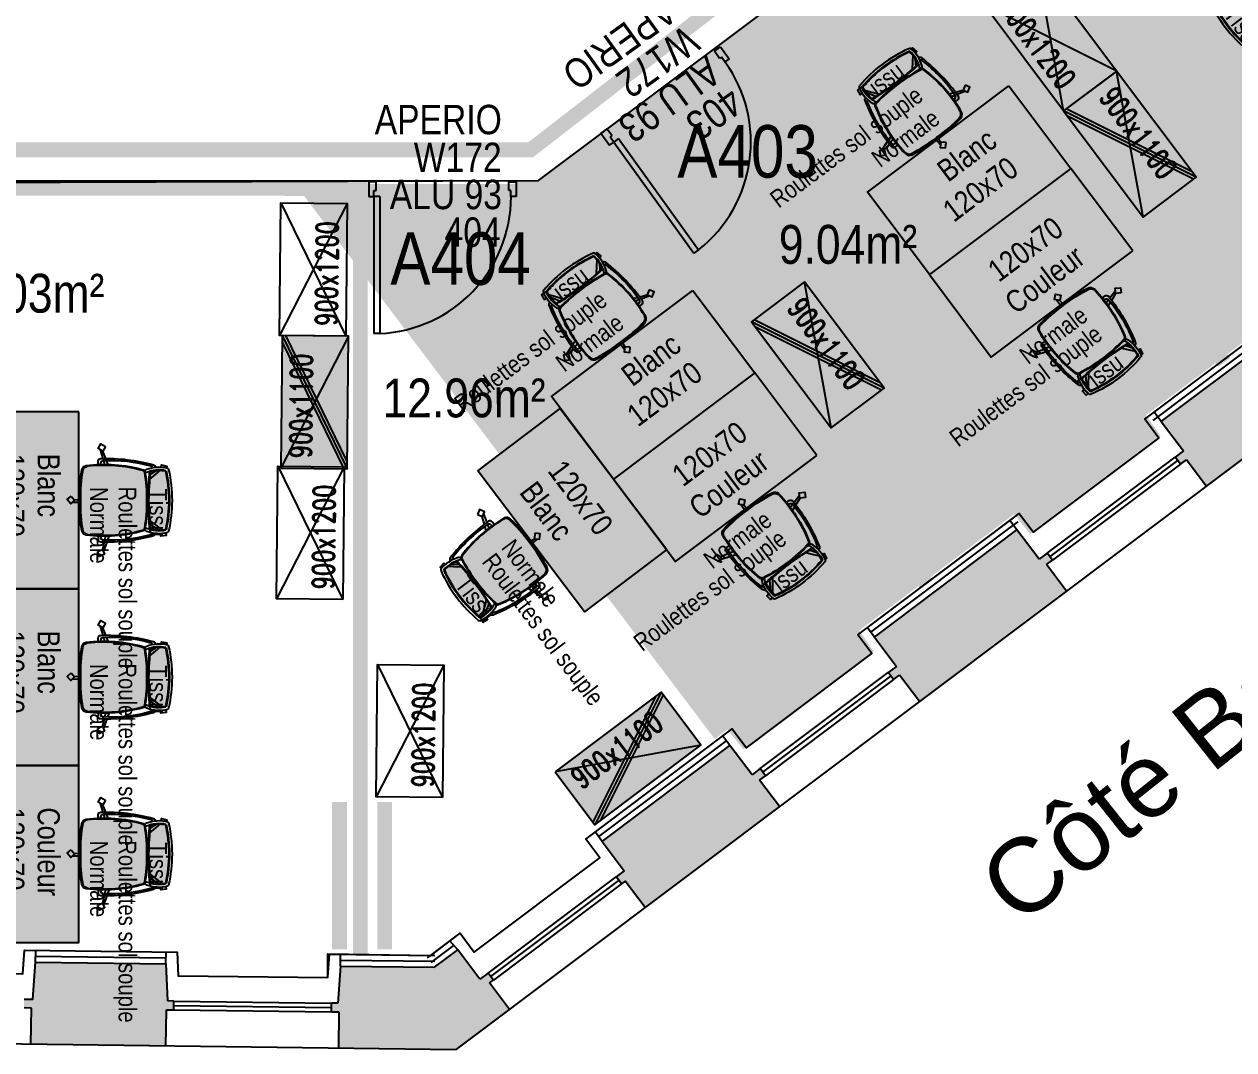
# Model space of a CAD drawing. Extents: x -27 to 25.3, y -8.5 to 57.5.
# Drawn here: x -0.37 to 7.84, y -6.74 to 0.22 of the extents above; entities that cross this region are included whole.
import ezdxf
from ezdxf.enums import TextEntityAlignment as Align

# ---------------------------------------------------------------- set-up
doc = ezdxf.new("R2010")
doc.units = 0
doc.header["$LTSCALE"] = 0.002
doc.linetypes.add('CACHE', pattern=[0.375, 0.25, -0.125])
doc.linetypes.add('HIDDEN', pattern=[9.525, 6.35, -3.175])
for name, color, linetype in [('01-FAC_CHASSIS', 4, 'Continuous'), ('01-FAC_CHASSIS EXI', 4, 'Continuous'), ('01-STR_MACONNERIE_HACH', 252, 'Continuous'), ('02-ISOLATION', 6, 'ISOLATION'), ('A-Etiq_Mob', 7, 'Continuous'), ('A-Etiquettes', 7, 'Continuous'), ('A-mobilier', 252, 'Continuous'), ('A-MobilierAQ', 7, 'Continuous'), ('A-num pièce', 1, 'Continuous')]:
    doc.layers.add(name, color=color, linetype=linetype)
for name, color, linetype, true_color in [('A-cote', 7, 'Continuous', 0x425746), ('A-projet', 7, 'Continuous', 0x5b6280), ('A-signalétique', 7, 'Continuous', 0x666666), ('A-vitré', 7, 'Continuous', 0x61becc), ('couleur siege', 1, 'Continuous', 0xff0000), ('Exit- 04-ZON-PLATEAU DE BUREAU', 7, 'Continuous', 0xffc20a)]:
    doc.layers.add(name, color=color, linetype=linetype, true_color=true_color)
doc.layers.add('A-portes', color=7, linetype='Continuous', lineweight=25)
doc.styles.add('ARIAL', font='arial.ttf')
doc.styles.add('ROMAND', font='romand__.ttf', dxfattribs={"width": 0.7})
doc.styles.get("Standard").update_dxf_attribs({"font": 'ARIALN.TTF'})
doc.linetypes.add('ISOLATION', pattern='A,0.00254,-2.54,[134,ltypeshp.shx,S=2.54,R=0,X=-2.54,Y=0],-5.08,[134,ltypeshp.shx,S=2.54,R=180,X=2.54,Y=0],-2.54', length=10.16254)

# ---------------------------------------------------------------- blocks, each defined once
blk = doc.blocks.new('chaise')
at = {"layer": 'A-mobilier', "ltscale": 0.1, "true_color": 0xc7c8ca}
h = blk.add_hatch(color=9, dxfattribs=at)
h.dxf.hatch_style = 1
h.paths.add_polyline_path([(0.2715, 0.4556, 0.30076), (0.2358, 0.4895, 0.043342), (0.0082, 0.5092, 0.043342), (-0.2194, 0.4895, 0.300759), (-0.2552, 0.4556, 0.09791), (-0.2229, 0.027, 0.292085), (-0.2069, 0.0126, 0.040929), (0.0082, -0.005, 0.040929), (0.2232, 0.0126, 0.292085), (0.2392, 0.027, 0.09791)])
h.paths.add_polyline_path([(0.159, -0.0239, 0.015765), (0.0082, -0.0177, 0.016739), (-0.152, -0.0246), (-0.1896, -0.0691), (-0.2181, -0.1033, 0.040824), (-0.2135, -0.1418, 0.054873), (0.0082, -0.1666, 0.054873), (0.2298, -0.1418, 0.02252), (0.2331, -0.1206), (0.2189, -0.1014)])
h.paths.add_polyline_path([(0.1912, -0.0264, 0.003373), (0.159, -0.0239), (0.2189, -0.1014), (0.2331, -0.1206, 0.02535), (0.2346, -0.0966)])
h.paths.add_polyline_path([(0.2255, -0.0296, 0.0036), (0.1912, -0.0264), (0.2346, -0.0966, 0.0714)])
h.paths.add_polyline_path([(-0.152, -0.0246, 0.003505), (-0.1854, -0.0274), (-0.196, -0.0428), (-0.2174, -0.0745, 0.030269), (-0.2181, -0.1033), (-0.1896, -0.0691)])
h.paths.add_polyline_path([(-0.1854, -0.0274, 0.002494), (-0.2092, -0.0296, 0.048116), (-0.2174, -0.0745), (-0.196, -0.0428)], flags=17)
at = {"layer": 'A-mobilier'}
for p, q in [((0.0216, 0.5582), (0.0229, 0.5092)), ((0.004, 0.5092), (0.0064, 0.5428)), ((-0.2624, 0.3653), (-0.2871, 0.3653)), ((0.2787, 0.3653), (0.3035, 0.3653)), ((-0.3737, 0.3493), (-0.3075, 0.3301)), ((-0.3078, 0.3082), (-0.3629, 0.3302)), ((-0.2919, 0.3255), (-0.2834, 0.3231)), ((-0.2629, 0.3453), (-0.2718, 0.3453)), ((0.3093, 0.2929), (0.2787, 0.2819)), ((0.2793, 0.3453), (0.2882, 0.3453)), ((0.2794, 0.3097), (0.3086, 0.3167)), ((0.324, 0.3205), (0.3784, 0.3337)), ((0.3978, 0.3247), (0.3241, 0.2982)), ((-0.2416, -0.0656), (-0.2409, -0.0656)), ((-0.1896, -0.0691), (-0.2193, -0.1048)), ((-0.2174, -0.0745), (-0.196, -0.0428)), ((0.258, -0.0656), (0.2572, -0.0656)), ((0.2331, -0.1206), (0.2189, -0.1014))]:
    blk.add_line(p, q, dxfattribs=at)
at = {"layer": 'A-mobilier', "linetype": 'HIDDEN'}
for p, q in [((-0.2627, 0.2897), (-0.2927, 0.3021)), ((-0.2834, 0.3231), (-0.2632, 0.3171)), ((-0.196, -0.0428), (-0.1854, -0.0274)), ((-0.152, -0.0246), (-0.1896, -0.0691)), ((0.2189, -0.1014), (0.159, -0.0239)), ((0.1912, -0.0264), (0.2346, -0.0966))]:
    blk.add_line(p, q, dxfattribs=at)
at = {"layer": 'A-mobilier'}
for points in [[(-0.0236, 0.5701), (0.0064, 0.5428), (0.034, 0.572), (0.003, 0.5998)], [(-0.3982, 0.3102), (-0.3631, 0.331), (-0.3829, 0.3656), (-0.418, 0.3448)], [(0.3951, 0.3712), (0.3784, 0.3337), (0.4152, 0.3167), (0.4319, 0.3542)]]:
    blk.add_lwpolyline(points, close=True, dxfattribs=at)
for points in [[(-0.2428, -0.1092), (-0.2592, -0.1129), (-0.2503, -0.1525), (-0.2373, -0.1499)], [(0.2547, -0.145), (0.2745, -0.1474), (0.2795, -0.1069), (0.2594, -0.1049)]]:
    blk.add_lwpolyline(points, dxfattribs=at)
for centre, radius, start, end in [((-0.2117, 0.4455), 0.0447, 99.9272, 166.88346), ((-0.203, 0.4342), 0.0495, 115.9014, 169.32984), ((-0.0186, -0.6869), 1.1836, 88.70463, 100.02355), ((0.0082, -0.8109), 1.3202, 89.99999, 99.92701), ((0.0082, -0.8109), 1.3202, 80.07299, 90.00001), ((0.0349, -0.6869), 1.1836, 79.97645, 91.29537), ((0.2281, 0.4455), 0.0447, 13.11654, 80.0728), ((0.2193, 0.4342), 0.0495, 10.67016, 64.0986), ((-0.2871, 0.3453), 0.02, 90, 178.21972), ((0.8449, 0.323), 1.1081, 173.12775, 195.49585), ((0.8449, 0.323), 1.1031, 173.73867, 195.3268), ((-0.8286, 0.323), 1.1031, 344.6732, 6.26133), ((-0.8286, 0.323), 1.1081, 344.50415, 6.87225), ((0.3035, 0.3453), 0.02, 1.78028, 90), ((1.0389, 0.3041), 1.3467, 178.21972, 195.28216), ((0.8419, 0.2723), 1.135, 177.27806, 195.5028), ((-0.2718, 0.3253), 0.02, 90, 177.27806), ((-0.8256, 0.2723), 1.135, 344.4972, 2.72194), ((-1.0226, 0.3041), 1.3467, 344.71784, 1.78028), ((0.2882, 0.3253), 0.02, 2.72194, 90), ((-0.2071, -0.0076), 0.02, 80.75547, 159.0187), ((0.0196, -0.0945), 0.2428, 156.87025, 192.22581), ((-0.2036, 0.0323), 0.02, 195.49585, 260.6251), ((-0.1997, 0.0368), 0.02, 195.3268, 260.76651), ((0.0082, 1.3151), 1.3202, 260.6251, 270.00001), ((-0.1856, -0.0076), 0.02, 114.77846, 159.0187), ((0.0082, 1.3151), 1.3152, 260.76651, 270.00001), ((0.0082, 1.3151), 1.3152, 269.99999, 279.23349), ((0.0082, 1.3151), 1.3202, 269.99999, 279.3749), ((0.2019, -0.0076), 0.02, 20.9813, 65.22154), ((0.216, 0.0368), 0.02, 279.23349, 344.6732), ((-0.0032, -0.0945), 0.2428, 347.77419, 23.12975), ((0.2235, -0.0076), 0.02, 20.9813, 99.24453), ((0.22, 0.0323), 0.02, 279.3749, 344.50415), ((-0.2409, -0.0456), 0.02, 195.28216, 270), ((-0.2325, -0.0257), 0.02, 195.5028, 252.72935), ((0.0196, -0.0945), 0.2628, 159.0187, 193.9621), ((0.0196, -0.0945), 0.2378, 164.15559, 191.46034), ((0.0306, -2.412), 2.3994, 90.53628, 95.82876), ((0.0306, -2.412), 2.3944, 90.5374, 95.7482), ((-0.0143, -2.412), 2.3994, 84.17124, 89.46372), ((-0.0143, -2.412), 2.3944, 84.2518, 89.4626), ((-0.0032, -0.0945), 0.2378, 348.53966, 15.84441), ((-0.0032, -0.0945), 0.2628, 346.0379, 20.9813), ((0.2489, -0.0257), 0.02, 287.27065, 344.4972), ((0.2572, -0.0456), 0.02, 270, 344.71784), ((-0.2198, -0.1455), 0.02, 218.58905, 257.03355), ((0.01, 0.8526), 1.0442, 257.03355, 269.90038), ((0.01, 0.8526), 1.0242, 257.15462, 269.89843), ((0.01, 0.8526), 1.0192, 257.33463, 269.89793), ((0.0064, 0.8526), 1.0192, 270.10207, 282.66537), ((0.0064, 0.8526), 1.0242, 270.10157, 282.84538), ((0.0064, 0.8526), 1.0442, 270.09962, 282.96645), ((0.2362, -0.1455), 0.02, 282.96645, 321.41095)]:
    blk.add_arc(centre, radius, start, end, dxfattribs=at)
blk = doc.blocks.new('SiègeT1')
at = {"layer": 'couleur siege', "true_color": 0x8a6689}
for points in [[(-0.1936, 0.2235), (-0.0769, 0.2096), (0.0385, 0.2124), (0.1553, 0.2166), (0.1984, 0.2222), (0.2025, 0.2444), (0.2039, 0.282), (0.2012, 0.321), (0.1233, 0.3376), (0.0385, 0.3432), (-0.0227, 0.3446), (-0.0977, 0.3376), (-0.1492, 0.3307), (-0.1964, 0.3223), (-0.202, 0.3001), (-0.2006, 0.2653)], [(-0.2076, -0.2358), (-0.225, -0.2195), (-0.2335, -0.1968), (-0.2363, -0.14), (-0.2381, -0.076), (-0.2337, -0.0116), (-0.2278, 0.0448), (-0.218, 0.1023), (-0.2107, 0.1321), (-0.2013, 0.169), (-0.1966, 0.1769), (-0.184, 0.18), (-0.1205, 0.1883), (-0.0494, 0.1934), (0.0091, 0.1953), (0.0767, 0.1926), (0.1322, 0.1879), (0.1685, 0.1829), (0.1909, 0.1794), (0.1994, 0.1771), (0.2037, 0.1728), (0.2071, 0.1636), (0.2187, 0.1148), (0.2315, 0.0452), (0.2373, -0.0047), (0.2408, -0.0627), (0.2412, -0.1049), (0.2396, -0.159), (0.2364, -0.1973), (0.2345, -0.2097), (0.2289, -0.2196), (0.2221, -0.2289), (0.2135, -0.2344), (0.2067, -0.2363), (0.1752, -0.2419), (0.1139, -0.248), (0.0509, -0.2511), (-0.0505, -0.2518), (-0.1259, -0.2474), (-0.1911, -0.2375)]]:
    blk.add_hatch(color=8, dxfattribs=at).paths.add_polyline_path(points)
at = {"extrusion": (0, 0, -1), "xscale": 0.8999999999999986, "yscale": 0.8999999999999986, "zscale": -0.9, "rotation": 180}
blk.add_blockref('chaise', (0.0055, 0.195), dxfattribs=at)
at = {"layer": 'A-Etiq_Mob', "style": 'ROMAND', "width": 0.7}
for tag, p in [('FINITION', (-0.0791, 0.1775)), ('PIETEMENT', (-0.0914, -0.031)), ('ASSISE', (-0.0883, -0.2242)), ('COULEUR', (-0.1036, -0.4236))]:
    blk.add_attdef(tag, p, '', height=0.15, dxfattribs=at)
blk = doc.blocks.new('Poste127Couleur')
at = {"transparency": 33554582}
h = blk.add_hatch(color=256, dxfattribs=at)
h.dxf.hatch_style = 1
h.set_gradient(color1=(169, 83, 160), color2=(255, 246, 230), tint=1, name='CURVED')
h.paths.add_polyline_path([(0, 0.7029), (0, 0.0029), (1.2, 0.0029), (1.2, 0.7029)])
blk.add_lwpolyline([(0, 0.7), (0, 0), (1.2, 0), (1.2, 0.7)], close=True)
at = {"layer": 'A-Etiq_Mob'}
for tag, p in [('STRATIFIE', (0.2839, 0.4213)), ('DIM', (0.2839, 0.1804))]:
    blk.add_attdef(tag, p, '', height=0.15, dxfattribs=at)
blk = doc.blocks.new('Poste127')
at = {"transparency": 33554582}
h = blk.add_hatch(color=256, dxfattribs=at)
h.dxf.hatch_style = 1
h.set_gradient(color1=(199, 200, 202), color2=(255, 246, 230), tint=1, name='CURVED')
h.paths.add_polyline_path([(0, 0.7), (0, 0), (1.2, 0), (1.2, 0.7)])
blk.add_lwpolyline([(0, 0.7), (0, 0), (1.2, 0), (1.2, 0.7)], close=True)
at = {"layer": 'A-Etiq_Mob'}
for tag, p in [('FINITION', (0.2839, 0.4213)), ('DIM', (0.2839, 0.1804))]:
    blk.add_attdef(tag, p, '', height=0.15, dxfattribs=at)
blk = doc.blocks.new('Xref-R4-2018-11')
at = {"layer": '01-STR_MACONNERIE_HACH'}
h = blk.add_hatch(color=256, dxfattribs=at)
h.dxf.hatch_style = 1
h.paths.add_polyline_path([(-9.9114, 6.9761), (-10.8895, 6.9824), (-10.8916, 6.6467), (-10.9416, 6.647), (-10.942, 6.587), (-10.8892, 6.5867), (-10.8829, 6.3692), (-9.9275, 6.3631), (-9.9171, 6.5805), (-9.8639, 6.5801), (-9.8636, 6.6401), (-9.9136, 6.6404)])
h.paths.add_polyline_path([(-6.9693, 6.9573), (-8.5936, 6.9677), (-8.5958, 6.632), (-8.6458, 6.6323), (-8.6462, 6.5723), (-8.5933, 6.572), (-8.587, 6.3545), (-6.9854, 6.3442), (-6.975, 6.5616), (-6.9218, 6.5613), (-6.9214, 6.6213), (-6.9714, 6.6216)])
h.paths.add_polyline_path([(-3.9502, 6.6023), (-4.0002, 6.6026), (-3.9981, 6.9383), (-5.6515, 6.9489), (-5.6537, 6.6132), (-5.7037, 6.6135), (-5.704, 6.5535), (-5.6512, 6.5532), (-5.6449, 6.3357), (-4.0142, 6.3252), (-4.0038, 6.5426), (-3.9506, 6.5423)])
h.paths.add_polyline_path([(-1.6908, 6.9235), (-2.6803, 6.9299), (-2.6825, 6.5942), (-2.7325, 6.5945), (-2.7328, 6.5345), (-2.68, 6.5342), (-2.6737, 6.3167), (-1.7069, 6.3105), (-1.6965, 6.5279), (-1.6433, 6.5275), (-1.6429, 6.5875), (-1.6929, 6.5879)])
h.paths.add_polyline_path([(1.2378, 6.563), (1.2878, 6.5627), (1.2882, 6.6227), (1.2382, 6.623), (1.24, 6.9048), (-0.373, 6.9151), (-0.3752, 6.5794), (-0.4252, 6.5798), (-0.4256, 6.5198), (-0.3727, 6.5194), (-0.3664, 6.3019), (1.2353, 6.2917)])
h.paths.add_polyline_path([(6.4882, 4.6295), (6.3522, 4.805), (6.4271, 4.863), (6.3903, 4.9105), (6.3508, 4.8798), (6.2117, 5.0594), (5.3291, 4.3754), (5.2181, 4.3882), (5.0613, 3.8049), (5.013, 3.8178), (4.9819, 3.702), (5.2116, 3.6402)])
h.paths.add_polyline_path([(9.1783, 7.5308), (8.6276, 7.1267), (8.7221, 7.0047), (7.6175, 6.1487), (7.7566, 5.9692), (7.7171, 5.9386), (7.7539, 5.8912), (7.7997, 5.9267), (7.9357, 5.7512), (8.9087, 6.5052), (16.9272, -4.1987), (16.2127, -4.7353), (16.3623, -4.9345), (16.3068, -4.9762), (16.3428, -5.0242), (16.3828, -4.9941), (16.5181, -5.1738), (16.7837, -4.9743), (17.9272, -4.119)])
h.paths.add_polyline_path([(15.5697, -5.886), (15.4344, -5.7064), (15.4744, -5.6764), (15.4383, -5.6284), (15.3828, -5.6701), (15.2332, -5.4709), (14.099, -6.3227), (14.2486, -6.5219), (14.1931, -6.5636), (14.2291, -6.6116), (14.2691, -6.5815), (14.4044, -6.7612)])
h.paths.add_polyline_path([(13.3207, -7.2938), (13.3606, -7.2638), (13.3246, -7.2158), (13.2691, -7.2575), (13.1195, -7.0583), (12.0408, -7.8684), (12.1904, -8.0676), (12.1348, -8.1093), (12.1708, -8.1573), (12.2236, -8.1177), (12.3589, -8.2973), (13.456, -7.4734)])
h.paths.add_polyline_path([(11.3849, -9.0288), (11.2496, -8.8491), (11.3024, -8.8095), (11.2664, -8.7615), (11.2108, -8.8033), (11.0612, -8.6041), (10.0697, -9.3487), (10.2192, -9.5479), (10.1637, -9.5896), (10.1997, -9.6376), (10.2397, -9.6076), (10.375, -9.7872)])
h.paths.add_polyline_path([(9.4266, -10.4994), (9.2913, -10.3198), (9.3313, -10.2898), (9.2952, -10.2418), (9.2397, -10.2835), (9.0901, -10.0844), (8.1224, -10.8111), (8.272, -11.0103), (8.2165, -11.052), (8.2525, -11.1), (8.2925, -11.0699), (8.4278, -11.2496)])
h.paths.add_polyline_path([(7.4794, -11.9618), (7.3441, -11.7822), (7.384, -11.7522), (7.348, -11.7042), (7.2924, -11.7459), (7.1429, -11.5467), (6.2757, -12.198), (6.4253, -12.3971), (6.3697, -12.4389), (6.4058, -12.4869), (6.431, -12.4679), (6.5663, -12.6475)])
h.paths.add_polyline_path([(5.6473, -13.3377), (5.512, -13.158), (5.5373, -13.1391), (5.5013, -13.0911), (5.4457, -13.1328), (5.2961, -12.9336), (5.1388, -13.0518), (4.5002, -13.0436), (4.4822, -13.2953), (4.4399, -13.2947), (4.4392, -13.3547), (4.4892, -13.3554), (4.486, -13.6022), (5.2816, -13.6123)])
h.paths.add_polyline_path([(3.3185, -13.3404), (3.3685, -13.3411), (3.3693, -13.2811), (3.327, -13.2805), (3.3154, -13.0285), (2.431, -13.0172), (2.413, -13.2689), (2.3538, -13.2681), (2.3531, -13.3281), (2.4031, -13.3287), (2.3999, -13.5755), (3.3154, -13.5872)])
h.paths.add_polyline_path([(1.2462, -13.0021), (-0.6604, -12.9778), (-0.6628, -13.1677), (-0.7338, -13.1668), (-0.7346, -13.2268), (-0.6846, -13.2274), (-0.6885, -13.5361), (1.263, -13.561), (1.2661, -13.3142), (1.3161, -13.3149), (1.3169, -13.2549), (1.2577, -13.2541)])
h.paths.add_polyline_path([(-2.0196, -12.9604), (-2.9864, -12.9481), (-2.9888, -13.138), (-3.0598, -13.1371), (-3.0606, -13.1971), (-3.0106, -13.1977), (-3.0145, -13.5065), (-2.0055, -13.5193), (-2.0016, -13.2106), (-1.9516, -13.2112), (-1.9508, -13.1513), (-2.022, -13.1503)])
h.paths.add_polyline_path([(-4.2768, -13.1216), (-4.3479, -13.1207), (-4.3455, -12.9308), (-5.9629, -12.9101), (-5.9649, -13.0652), (-6.0355, -13.0643), (-6.0363, -13.1237), (-5.987, -13.1243), (-5.9914, -13.4685), (-4.3315, -13.4897), (-4.3275, -13.1809), (-4.2776, -13.1816)])
h.paths.add_polyline_path([(-7.304, -13.1089), (-7.254, -13.1095), (-7.2532, -13.0495), (-7.324, -13.0479), (-7.3221, -12.8928), (-8.9403, -12.8721), (-8.9422, -13.0242), (-9.0125, -13.0233), (-9.0133, -13.0833), (-8.9633, -13.0839), (-8.9677, -13.4305), (-7.3084, -13.4517)])
h.paths.add_polyline_path([(-10.2802, -13.0671), (-10.2302, -13.0678), (-10.2295, -13.0078), (-10.3014, -13.0069), (-10.2994, -12.8548), (-11.2457, -12.8427), (-11.248, -13.0247), (-11.3191, -13.0238), (-11.3198, -13.0838), (-11.2698, -13.0845), (-11.2739, -13.4011), (-10.2847, -13.4137)])
h.paths.add_polyline_path([(4.0393, 4.878), (3.4682, 4.4755), (3.7869, 4.0232), (4.1422, 3.9277), (4.172, 4.0385), (4.1251, 4.0566), (4.2613, 4.563)])
edge = h.paths.add_edge_path()
edge.add_line((2.5983, 5.7098), (3.1695, 6.1123))
edge.add_line((3.1695, 6.1123), (3.0138, 6.3333))
edge.add_arc((1.8239, 5.3888), 1.5192, 38.44181, 84.17293)
edge.add_line((1.9782, 6.9001), (1.9433, 6.9003))
edge.add_line((1.9433, 6.9003), (1.9415, 6.6185))
edge.add_line((1.9415, 6.6185), (1.8915, 6.6188))
edge.add_line((1.8915, 6.6188), (1.8911, 6.5588))
edge.add_line((1.8911, 6.5588), (1.9411, 6.5585))
edge.add_line((1.9411, 6.5585), (1.9386, 6.2872))
edge.add_line((1.9386, 6.2872), (2.1926, 6.2855))
edge.add_line((2.1926, 6.2855), (2.5983, 5.7098))
h.paths.add_polyline_path([(-13.0169, -4.4062), (-13.5351, -4.4062), (-13.5351, -3.4062), (-13.0026, -3.4062), (-12.8623, 6.3818), (-12.2234, 6.3777), (-12.213, 6.5952), (-12.1598, 6.5948), (-12.1594, 6.6548), (-12.2094, 6.6551), (-12.2073, 6.9908), (-12.9153, 6.9953), (-12.913, 7.3501), (-13.403, 7.3532), (-13.4075, 7.1112), (-13.7899, -13.369), (-12.5908, -13.3843), (-12.5868, -13.0677), (-12.5368, -13.0683), (-12.536, -13.0083), (-12.6072, -13.0074), (-12.6049, -12.8254), (-13.1375, -12.8186)])
h.paths.add_polyline_path([(-13.5351, -4.4062), (-13.5351, -3.4062)], flags=16)
for p, q in [((5.2816, -13.6123), (16.8605, -4.9166)), ((10.0697, -9.3487), (11.0612, -8.6041)), ((10.0697, -9.3487), (10.2192, -9.5479)), ((10.2192, -9.5479), (10.1637, -9.5896)), ((10.1997, -9.6376), (10.1637, -9.5896)), ((10.1997, -9.6376), (10.2397, -9.6076)), ((10.375, -9.7872), (10.2397, -9.6076)), ((8.1224, -10.8111), (9.0901, -10.0844)), ((9.2397, -10.2835), (9.0901, -10.0844)), ((9.2952, -10.2418), (9.2397, -10.2835)), ((9.3313, -10.2898), (9.2952, -10.2418)), ((9.2913, -10.3198), (9.3313, -10.2898)), ((8.1224, -10.8111), (8.272, -11.0103)), ((8.272, -11.0103), (8.2165, -11.052)), ((8.2525, -11.1), (8.2165, -11.052)), ((8.2525, -11.1), (8.2925, -11.0699)), ((6.2757, -12.198), (7.1429, -11.5467)), ((7.2924, -11.7459), (7.1429, -11.5467)), ((7.348, -11.7042), (7.2924, -11.7459)), ((7.384, -11.7522), (7.348, -11.7042)), ((7.3441, -11.7822), (7.384, -11.7522)), ((6.2757, -12.198), (6.4253, -12.3971)), ((6.4253, -12.3971), (6.3697, -12.4389)), ((6.4058, -12.4869), (6.3697, -12.4389)), ((5.1388, -13.0518), (5.2961, -12.9336)), ((5.4457, -13.1328), (5.2961, -12.9336)), ((2.431, -13.0172), (3.3154, -13.0285)), ((4.5002, -13.0436), (4.4822, -13.2953)), ((4.5002, -13.0436), (5.1388, -13.0518)), ((5.5013, -13.0911), (5.4457, -13.1328)), ((5.5373, -13.1391), (5.5013, -13.0911)), ((5.512, -13.158), (5.5373, -13.1391)), ((5.6473, -13.3377), (5.512, -13.158)), ((5.2816, -13.6123), (-13.7899, -13.369)), ((3.3154, -13.5872), (3.3185, -13.3404)), ((3.3185, -13.3404), (3.3685, -13.3411)), ((4.4392, -13.3547), (4.4892, -13.3554)), ((4.4892, -13.3554), (4.486, -13.6022))]:
    blk.add_line(p, q)
for points in [[(9.4266, -10.4994), (9.2913, -10.3198)], [(8.4278, -11.2496), (8.2925, -11.0699)], [(7.4794, -11.9618), (7.3441, -11.7822)], [(6.5663, -12.6475), (6.431, -12.4679), (6.4058, -12.4869)], [(2.3538, -13.2681), (2.413, -13.2689), (2.431, -13.0172)], [(3.3154, -13.0285), (3.327, -13.2805)], [(3.3693, -13.2811), (3.327, -13.2805)], [(3.3685, -13.3411), (3.3693, -13.2811)], [(4.4392, -13.3547), (4.4399, -13.2947)], [(4.4822, -13.2953), (4.4399, -13.2947)], [(2.4031, -13.3287), (2.3531, -13.3281)], [(2.3999, -13.5755), (2.4031, -13.3287)]]:
    blk.add_lwpolyline(points)
at = {"layer": '01-FAC_CHASSIS', "linetype": 'Continuous'}
for p, q in [((9.3133, -10.2658), (10.1817, -9.6136)), ((7.366, -11.7282), (8.2345, -11.076)), ((5.5193, -13.1151), (6.3877, -12.4629)), ((3.3689, -13.3111), (4.4395, -13.3247))]:
    blk.add_line(p, q, dxfattribs=at)
at = {"layer": '01-FAC_CHASSIS'}
for points in [[(10.1997, -9.6376), (9.3313, -10.2898)], [(8.2525, -11.1), (7.384, -11.7522)], [(6.4058, -12.4869), (5.5373, -13.1391)], [(3.3693, -13.2811), (4.4399, -13.2947)], [(3.3685, -13.3411), (4.4392, -13.3547)]]:
    blk.add_lwpolyline(points, dxfattribs=at)
at = {"layer": '01-FAC_CHASSIS EXI'}
for p, q in [((9.2952, -10.2418), (10.1637, -9.5896)), ((7.348, -11.7042), (8.2165, -11.052)), ((5.5013, -13.0911), (6.3697, -12.4389))]:
    blk.add_line(p, q, dxfattribs=at)
at = {"layer": '02-ISOLATION', "linetype": 'Continuous'}
for points in [[(5.0908, -12.9878), (5.3121, -12.8216), (5.4082, -12.9495), (6.2598, -12.31), (6.1637, -12.182), (7.1588, -11.4347), (7.2549, -11.5627), (8.1065, -10.9231), (8.0104, -10.7952), (9.0181, -10.0384), (9.106, -9.9724), (9.2021, -10.1003), (10.0537, -9.4607), (9.9577, -9.3328), (11.0771, -8.4921)], [(10.0697, -9.3487), (10.0216, -9.2847)], [(9.0901, -10.0844), (9.0421, -10.0204)], [(8.1224, -10.8111), (8.0744, -10.7471)], [(7.1429, -11.5467), (7.0948, -11.4828)], [(6.2757, -12.198), (6.2277, -12.134)], [(-13.1365, -12.7386), (1.3227, -12.9231), (1.33, -13.0832), (2.3451, -13.0961), (2.3565, -12.9363), (3.3919, -12.9495), (3.3992, -13.1096), (4.4144, -13.1225), (4.4258, -12.9627), (5.1398, -12.9718)], [(5.2961, -12.9336), (5.2428, -12.8737)], [(2.431, -13.0172), (2.432, -12.9372)], [(3.3154, -13.0285), (3.3165, -12.9485)], [(4.5002, -13.0436), (4.5012, -12.9636)]]:
    blk.add_lwpolyline(points, dxfattribs=at)
at = {"layer": '02-ISOLATION', "linetype": 'ISOLATION', "ltscale": 0.004}
for points in [[(10.0137, -9.3407), (11.0372, -8.5721)], [(8.0984, -10.7791), (9.0421, -10.0704), (9.0981, -10.0284)], [(6.2517, -12.166), (7.1188, -11.5147)], [(5.1148, -13.0198), (5.2694, -12.9036)], [(2.4315, -12.9772), (3.3159, -12.9885)], [(4.5007, -13.0036), (5.1393, -13.0118)]]:
    blk.add_lwpolyline(points, dxfattribs=at)
at = {"style": 'ARIAL'}
blk.add_text('Côté Boulevard Malesherbes', height=0.5, rotation=38.44293, dxfattribs=at).set_placement((9.0999, -12.784))
blk = doc.blocks.new('armoire90Réhausse')
at = {"true_color": 0xfdedc9}
h = blk.add_hatch(color=254, dxfattribs=at)
h.dxf.hatch_style = 1
h.paths.add_polyline_path([(0, 0.45), (0, 0), (0.9, 0), (0.9, 0.45)])
blk.add_lwpolyline([(0, 0.45), (0, 0), (0.9, 0), (0.9, 0.45)], close=True)
for points in [[(0.9, 0), (0, 0.45)], [(0.9, 0.45), (0, 0)], [(0.8553, 0.45), (0, 0.0224)], [(0.9, 0.4276), (0.0447, 0)]]:
    blk.add_lwpolyline(points)
at = {"layer": 'A-Etiq_Mob', "style": 'ROMAND', "width": 0.7}
for tag, p in [('DIMENSION', (0.0684, 0.2418)), ('FINITION', (0.0684, 0.0013)), ('PORTES', (0.0684, -0.2391))]:
    blk.add_attdef(tag, p, '', height=0.15, dxfattribs=at)
blk = doc.blocks.new('armoire90')
blk.add_lwpolyline([(0, 0.45), (0, 0), (0.9, 0), (0.9, 0.45)], close=True)
for points in [[(0.9, 0), (0, 0.45)], [(0.9, 0.45), (0, 0)]]:
    blk.add_lwpolyline(points)
at = {"layer": 'A-Etiq_Mob', "style": 'ROMAND', "width": 0.7}
for tag, p in [('DIMENSION', (0.0684, 0.2418)), ('FINITION', (0.0684, 0.0013)), ('PORTES', (0.0684, -0.2391))]:
    blk.add_attdef(tag, p, '', height=0.15, dxfattribs=at)
blk = doc.blocks.new('P_93100')
for p, q in [((0.425, 0.93), (0.465, 0.93)), ((0.425, 0), (0.425, 0.93)), ((0.465, 0), (0.465, 0.93)), ((-0.5, -0.1), (-0.5, 0)), ((-0.5, 0), (-0.465, 0)), ((-0.465, 0), (-0.465, -0.04)), ((0.425, 0), (0.465, 0)), ((0.465, 0), (0.465, -0.04)), ((0.5, 0), (0.465, 0)), ((0.5, -0.1), (0.5, 0)), ((-0.465, -0.04), (-0.45, -0.04)), ((-0.45, -0.04), (-0.45, -0.1)), ((0.465, -0.04), (0.45, -0.04)), ((0.45, -0.04), (0.45, -0.1)), ((-0.45, -0.1), (-0.5, -0.1)), ((0.45, -0.1), (0.5, -0.1))]:
    blk.add_line(p, q)
blk.add_arc((0.465, 0), 0.9309, 92.46282, 180)

msp = doc.modelspace()

# ---------------------------------------------------------------- hatches: boundary and pattern name
at = {"layer": 'Exit- 04-ZON-PLATEAU DE BUREAU', "transparency": 33554572}
h = msp.add_hatch(color=256, dxfattribs=at)
h.dxf.hatch_style = 1
edge = h.paths.add_edge_path()
edge.add_line((1.0686, 10.8079), (2.5048, 10.4218))
edge.add_line((2.5048, 10.4218), (3.8682, 11.4783))
edge.add_line((3.8682, 11.4783), (3.7879, 11.6116))
edge.add_line((3.7879, 11.6116), (5.1214, 12.6451))
edge.add_line((5.1214, 12.6451), (5.2305, 12.534))
edge.add_line((5.2305, 12.534), (6.2322, 13.3103))
edge.add_line((6.2322, 13.3103), (14.1447, 2.7478))
edge.add_line((14.1447, 2.7478), (13.3807, 2.174))
edge.add_line((13.3807, 2.174), (13.4794, 2.0317))
edge.add_line((13.4794, 2.0317), (12.5951, 1.3676))
edge.add_line((12.5951, 1.3676), (12.486, 1.5021))
edge.add_line((12.486, 1.5021), (11.2585, 0.5803))
edge.add_line((11.2585, 0.5803), (11.3573, 0.438))
edge.add_line((11.3573, 0.438), (10.473, -0.2261))
edge.add_line((10.473, -0.2261), (10.3639, -0.0916))
edge.add_line((10.3639, -0.0916), (9.22, -0.9506))
edge.add_line((9.22, -0.9506), (9.3188, -1.0929))
edge.add_line((9.3188, -1.0929), (8.4345, -1.757))
edge.add_line((8.4345, -1.757), (8.3254, -1.6225))
edge.add_line((8.3254, -1.6225), (7.2412, -2.4367))
edge.add_line((7.2412, -2.4367), (7.34, -2.5789))
edge.add_line((7.34, -2.5789), (6.4557, -3.243))
edge.add_line((6.4557, -3.243), (6.3466, -3.1086))
edge.add_line((6.3466, -3.1086), (5.2956, -3.8978))
edge.add_line((5.2956, -3.8978), (5.3944, -4.0401))
edge.add_line((5.3944, -4.0401), (4.5101, -4.7042))
edge.add_line((4.5101, -4.7042), (4.401, -4.5697))
edge.add_line((4.401, -4.5697), (4.3154, -4.6344))
edge.add_line((4.3154, -4.6344), (1.4675, -0.8681))
edge.add_line((1.4675, -0.8681), (3.0864, -0.8681))
edge.add_line((3.0864, -0.8681), (7.1164, 2.1515))
edge.add_line((7.1164, 2.1515), (2.3656, 8.4919))
edge.add_line((2.3656, 8.4919), (1.0646, 8.4919))
edge.add_line((1.0646, 8.4919), (1.0646, 10.8115))
h = msp.add_hatch(color=256, dxfattribs=at)
h.dxf.hatch_style = 1
edge = h.paths.add_edge_path()
edge.add_line((1.0686, 10.8079), (2.5048, 10.4218))
edge.add_line((2.5048, 10.4218), (3.8682, 11.4783))
edge.add_line((3.8682, 11.4783), (3.7879, 11.6116))
edge.add_line((3.7879, 11.6116), (5.1214, 12.6451))
edge.add_line((5.1214, 12.6451), (5.2305, 12.534))
edge.add_line((5.2305, 12.534), (6.2322, 13.3103))
edge.add_line((6.2322, 13.3103), (14.1447, 2.7478))
edge.add_line((14.1447, 2.7478), (13.3807, 2.174))
edge.add_line((13.3807, 2.174), (13.4794, 2.0317))
edge.add_line((13.4794, 2.0317), (12.5951, 1.3676))
edge.add_line((12.5951, 1.3676), (12.486, 1.5021))
edge.add_line((12.486, 1.5021), (11.2585, 0.5803))
edge.add_line((11.2585, 0.5803), (11.3573, 0.438))
edge.add_line((11.3573, 0.438), (10.473, -0.2261))
edge.add_line((10.473, -0.2261), (10.3639, -0.0916))
edge.add_line((10.3639, -0.0916), (9.22, -0.9506))
edge.add_line((9.22, -0.9506), (9.3188, -1.0929))
edge.add_line((9.3188, -1.0929), (8.4345, -1.757))
edge.add_line((8.4345, -1.757), (8.3254, -1.6225))
edge.add_line((8.3254, -1.6225), (7.2412, -2.4367))
edge.add_line((7.2412, -2.4367), (7.34, -2.5789))
edge.add_line((7.34, -2.5789), (6.4557, -3.243))
edge.add_line((6.4557, -3.243), (6.3466, -3.1086))
edge.add_line((6.3466, -3.1086), (5.2956, -3.8978))
edge.add_line((5.2956, -3.8978), (5.3944, -4.0401))
edge.add_line((5.3944, -4.0401), (4.5101, -4.7042))
edge.add_line((4.5101, -4.7042), (4.401, -4.5697))
edge.add_line((4.401, -4.5697), (4.3154, -4.6344))
edge.add_line((4.3154, -4.6344), (1.4675, -0.8681))
edge.add_line((1.4675, -0.8681), (3.0864, -0.8681))
edge.add_line((3.0864, -0.8681), (7.1164, 2.1515))
edge.add_line((7.1164, 2.1515), (2.3656, 8.4919))
edge.add_line((2.3656, 8.4919), (1.0646, 8.4919))
edge.add_line((1.0646, 8.4919), (1.0646, 10.8115))

# ---------------------------------------------------------------- linework, layer by layer
at = {"ltscale": 0.01}
msp.add_lwpolyline([(-15.8614, -5.9095), (-1.4017, -6.0539), (-1.3944, -6.214), (-0.3793, -6.227), (-0.3679, -6.0671), (0.6675, -6.0803), (0.6748, -6.2404), (1.69, -6.2534), (1.69, -6.0927), (2.3882, -6.1023), (2.5877, -5.9525), (2.6838, -6.0804), (3.5354, -5.4408), (3.4393, -5.3129), (4.4344, -4.5656), (4.5305, -4.6935), (5.3821, -4.054), (5.286, -3.926), (6.3816, -3.1032), (6.4777, -3.2312), (7.3293, -2.5916), (7.2333, -2.4636), (8.3527, -1.6229)], dxfattribs=at)
at = {"layer": 'A-Etiquettes', "color": 1, "true_color": 0xff0000, "const_width": 0.1}
for points in [[(7.2572, -1.1714), (7.8793, -1.9544)], [(7.0094, -1.3631), (7.6314, -2.146)], [(1.769, -5.0606), (1.769, -6.0606)], [(2.075, -5.0606), (2.075, -6.0606)]]:
    msp.add_lwpolyline(points, dxfattribs=at)
at = {"layer": 'A-Etiquettes', "color": 82, "true_color": 0x4cdb0f, "const_width": 0.1}
for points in [[(5.245, -2.6643), (5.8671, -3.4472)], [(4.9925, -2.8652), (5.6145, -3.6482)]]:
    msp.add_lwpolyline(points, dxfattribs=at)
at = {"layer": 'A-projet', "const_width": 0.1}
for points in [[(7.772, -2.0797), (5.5196, 0.9536)], [(1.9104, -6.0962), (1.9104, -0.8489)]]:
    msp.add_lwpolyline(points, dxfattribs=at)
at = {"layer": 'A-signalétique', "color": 1, "linetype": 'CACHE', "ltscale": 2000, "true_color": 0xff0000, "const_width": 0.1}
msp.add_lwpolyline([(2.1933, 8.3448), (6.8221, 2.276), (3.0654, -0.636), (-10.9458, -0.636)], dxfattribs=at)
at = {"layer": 'A-vitré', "const_width": 0.1}
for points in [[(7.2178, 2.1687), (4.3715, 0.0339)], [(5.7508, -3.5853), (3.4985, -0.552)], [(3.4916, -0.6257), (3.1297, -0.8975), (2.9585, -0.8975)], [(1.9585, -0.8985), (-1.7633, -0.8949)]]:
    msp.add_lwpolyline(points, dxfattribs=at)
at = {"layer": 'Defpoints', "color": 63, "true_color": 0xa6c487}
msp.add_lwpolyline([(1.0137, 10.8226), (-0.5703, 13.0983), (-1.5973, 13.0738), (-1.5973, 8.4771), (-11.1473, 8.4938), (-11.1528, -0.8496), (3.1201, -0.845), (7.1169, 2.1519), (2.398, 8.488), (2.398, 8.488), (2.434, 10.4408)], close=True, dxfattribs=at)
at = {"layer": 'Defpoints', "ltscale": 0.01}
msp.add_lwpolyline([(-1.5973, 13.0738), (-1.5973, 8.4771), (-11.1473, 8.4771), (-11.1513, -0.8938), (3.1201, -0.845), (7.1169, 2.1519), (2.398, 8.488), (2.4078, 10.4478), (1.0137, 10.8226), (-0.5734, 13.0749), (-1.5973, 13.0738)], dxfattribs=at)

# ---------------------------------------------------------------- block references
at = {"ltscale": 0.01}
msp.add_blockref('Xref-R4-2018-11', (-2.7244, 6.8691), dxfattribs=at)
at = {"layer": 'A-mobilier'}
ref = msp.add_blockref('SiègeT1', (8.0713, 0.4188), dxfattribs=dict(at, xscale=-1, rotation=127.0940674007332))
ref.add_attrib('FINITION', 'Tissu', dxfattribs={"layer": 'A-Etiq_Mob', "height": 0.12, "rotation": 307.09407}).set_placement((7.7316, 0.2611), align=Align.BOTTOM_LEFT)
ref.add_attrib('ASSISE', 'Normale', dxfattribs={"layer": 'A-Etiq_Mob', "height": 0.12, "rotation": 307.09407}).set_placement((8.0465, 0.5107), align=Align.BOTTOM_LEFT)
ref.add_attrib('PIETEMENT', 'Roulettes sol souple', dxfattribs={"layer": 'A-Etiq_Mob', "height": 0.12, "rotation": 307.09407}).set_placement((7.9155, 0.4155), align=Align.BOTTOM_LEFT)
ref = msp.add_blockref('SiègeT1', (5.6726, -0.3485), dxfattribs=dict(at, xscale=-1, rotation=36.9064557685217))
ref.add_attrib('FINITION', 'Tissu', dxfattribs={"layer": 'A-Etiq_Mob', "height": 0.12, "rotation": 36.90646}).set_placement((5.372, -0.3524), align=Align.BOTTOM_LEFT)
ref.add_attrib('ASSISE', 'Normale', dxfattribs={"layer": 'A-Etiq_Mob', "height": 0.12, "rotation": 36.90646}).set_placement((5.4592, -0.7893), align=Align.BOTTOM_LEFT)
ref.add_attrib('PIETEMENT', 'Roulettes sol souple', dxfattribs={"layer": 'A-Etiq_Mob', "height": 0.12, "rotation": 36.90646}).set_placement((4.7707, -1.0647), align=Align.BOTTOM_LEFT)
at = {"layer": 'A-mobilier', "ltscale": 0.1}
ref = msp.add_blockref('Poste127', (6.7308, -0.7616), dxfattribs=dict(at, xscale=-1, rotation=36.9064557685217))
ref.add_attrib('STRATIFIE', 'Blanc', (5.8983, -0.8599), dxfattribs={"layer": 'A-Etiq_Mob', "ltscale": 0.1, "height": 0.15, "rotation": 36.90646})
ref.add_attrib('DIM', '120x70', (5.9368, -1.1323), dxfattribs={"layer": 'A-Etiq_Mob', "ltscale": 0.1, "height": 0.15, "rotation": 36.90646})
ref = msp.add_blockref('Poste127Couleur', (6.7308, -0.7616), dxfattribs=dict(at, rotation=216.9064557685218))
ref.add_attrib('STRATIFIE', 'Couleur', (6.3575, -1.7566), dxfattribs={"layer": 'A-Etiq_Mob', "ltscale": 0.1, "height": 0.15, "rotation": 36.90646})
ref.add_attrib('DIM', '120x70', (6.2423, -1.5392), dxfattribs={"layer": 'A-Etiq_Mob', "ltscale": 0.1, "height": 0.15, "rotation": 36.90646})
at = {"layer": 'A-mobilier'}
ref = msp.add_blockref('SiègeT1', (3.5296, -1.7368), dxfattribs=dict(at, xscale=-1, rotation=36.9064557685217))
ref.add_attrib('FINITION', 'Tissu', dxfattribs={"layer": 'A-Etiq_Mob', "height": 0.12, "rotation": 36.90646}).set_placement((3.2289, -1.7406), align=Align.BOTTOM_LEFT)
ref.add_attrib('ASSISE', 'Normale', dxfattribs={"layer": 'A-Etiq_Mob', "height": 0.12, "rotation": 36.90646}).set_placement((3.3162, -2.1775), align=Align.BOTTOM_LEFT)
ref.add_attrib('PIETEMENT', 'Roulettes sol souple', dxfattribs={"layer": 'A-Etiq_Mob', "height": 0.12, "rotation": 36.90646}).set_placement((2.6276, -2.453), align=Align.BOTTOM_LEFT)
ref = msp.add_blockref('SiègeT1', (6.8325, -1.8929), dxfattribs=dict(at, rotation=216.9064557685218))
ref.add_attrib('FINITION', 'Tissu', dxfattribs={"layer": 'A-Etiq_Mob', "height": 0.12, "rotation": 36.90646}).set_placement((6.8582, -2.3314), align=Align.BOTTOM_LEFT)
ref.add_attrib('ASSISE', 'Normale', dxfattribs={"layer": 'A-Etiq_Mob', "height": 0.12, "rotation": 36.90646}).set_placement((6.463, -2.1259), align=Align.BOTTOM_LEFT)
ref.add_attrib('PIETEMENT', 'Roulettes sol souple', dxfattribs={"layer": 'A-Etiq_Mob', "height": 0.12, "rotation": 36.90646}).set_placement((5.9877, -2.6852), align=Align.BOTTOM_LEFT)
at = {"layer": 'A-mobilier', "ltscale": 0.1}
ref = msp.add_blockref('Poste127', (4.5878, -2.1498), dxfattribs=dict(at, xscale=-1, rotation=36.9064557685217))
ref.add_attrib('STRATIFIE', 'Blanc', (3.7552, -2.2482), dxfattribs={"layer": 'A-Etiq_Mob', "ltscale": 0.1, "height": 0.15, "rotation": 36.90646})
ref.add_attrib('DIM', '120x70', (3.7937, -2.5206), dxfattribs={"layer": 'A-Etiq_Mob', "ltscale": 0.1, "height": 0.15, "rotation": 36.90646})
ref = msp.add_blockref('Poste127Couleur', (4.5878, -2.1498), dxfattribs=dict(at, rotation=216.9064557685217))
ref.add_attrib('STRATIFIE', 'Couleur', (4.2144, -3.1448), dxfattribs={"layer": 'A-Etiq_Mob', "ltscale": 0.1, "height": 0.15, "rotation": 36.90646})
ref.add_attrib('DIM', '120x70', (4.0993, -2.9274), dxfattribs={"layer": 'A-Etiq_Mob', "ltscale": 0.1, "height": 0.15, "rotation": 36.90646})
ref = msp.add_blockref('Poste127', (-0.7004, -2.4144), dxfattribs=dict(at, rotation=270))
ref.add_attrib('STRATIFIE', 'Blanc', (-0.2791, -2.6982), dxfattribs={"layer": 'A-Etiq_Mob', "ltscale": 0.1, "height": 0.15, "rotation": 270})
ref.add_attrib('DIM', '120x70', (-0.5201, -2.6982), dxfattribs={"layer": 'A-Etiq_Mob', "ltscale": 0.1, "height": 0.15, "rotation": 270})
ref = msp.add_blockref('Poste127', (3.2664, -2.3919), dxfattribs=dict(at, xscale=-1, rotation=127.0940674007332))
ref.add_attrib('STRATIFIE', 'Blanc', (2.9838, -2.9614), dxfattribs={"layer": 'A-Etiq_Mob', "ltscale": 0.1, "height": 0.15, "rotation": 307.09407})
ref.add_attrib('DIM', '120x70', (3.1756, -2.8164), dxfattribs={"layer": 'A-Etiq_Mob', "ltscale": 0.1, "height": 0.15, "rotation": 307.09407})
at = {"layer": 'A-mobilier'}
ref = msp.add_blockref('SiègeT1', (0.2653, -3.0125), dxfattribs=dict(at, rotation=270))
ref.add_attrib('FINITION', 'Tissu', dxfattribs={"layer": 'A-Etiq_Mob', "height": 0.12, "rotation": 270}).set_placement((0.4428, -2.9333), align=Align.BOTTOM_LEFT)
ref.add_attrib('ASSISE', 'Normale', dxfattribs={"layer": 'A-Etiq_Mob', "height": 0.12, "rotation": 270}).set_placement((0.041, -2.9242), align=Align.BOTTOM_LEFT)
ref.add_attrib('PIETEMENT', 'Roulettes sol souple', dxfattribs={"layer": 'A-Etiq_Mob', "height": 0.12, "rotation": 270}).set_placement((0.2343, -2.9211), align=Align.BOTTOM_LEFT)
ref = msp.add_blockref('SiègeT1', (4.6894, -3.2812), dxfattribs=dict(at, rotation=216.9064557685217))
ref.add_attrib('FINITION', 'Tissu', dxfattribs={"layer": 'A-Etiq_Mob', "height": 0.12, "rotation": 36.90646}).set_placement((4.7152, -3.7197), align=Align.BOTTOM_LEFT)
ref.add_attrib('ASSISE', 'Normale', dxfattribs={"layer": 'A-Etiq_Mob', "height": 0.12, "rotation": 36.90646}).set_placement((4.3199, -3.5141), align=Align.BOTTOM_LEFT)
ref.add_attrib('PIETEMENT', 'Roulettes sol souple', dxfattribs={"layer": 'A-Etiq_Mob', "height": 0.12, "rotation": 36.90646}).set_placement((3.8447, -4.0735), align=Align.BOTTOM_LEFT)
ref = msp.add_blockref('SiègeT1', (2.8568, -3.4514), dxfattribs=dict(at, xscale=-1, rotation=127.0940674007332))
ref.add_attrib('FINITION', 'Tissu', dxfattribs={"layer": 'A-Etiq_Mob', "height": 0.12, "rotation": 307.09407}).set_placement((2.5171, -3.609), align=Align.BOTTOM_LEFT)
ref.add_attrib('ASSISE', 'Normale', dxfattribs={"layer": 'A-Etiq_Mob', "height": 0.12, "rotation": 307.09407}).set_placement((2.832, -3.3595), align=Align.BOTTOM_LEFT)
ref.add_attrib('PIETEMENT', 'Roulettes sol souple', dxfattribs={"layer": 'A-Etiq_Mob', "height": 0.12, "rotation": 307.09407}).set_placement((2.701, -3.4546), align=Align.BOTTOM_LEFT)
at = {"layer": 'A-mobilier', "ltscale": 0.1}
ref = msp.add_blockref('Poste127', (-0.7004, -3.6144), dxfattribs=dict(at, rotation=270))
ref.add_attrib('STRATIFIE', 'Blanc', (-0.2791, -3.8982), dxfattribs={"layer": 'A-Etiq_Mob', "ltscale": 0.1, "height": 0.15, "rotation": 270})
ref.add_attrib('DIM', '120x70', (-0.5201, -3.8982), dxfattribs={"layer": 'A-Etiq_Mob', "ltscale": 0.1, "height": 0.15, "rotation": 270})
at = {"layer": 'A-mobilier'}
ref = msp.add_blockref('SiègeT1', (0.2653, -4.2125), dxfattribs=dict(at, rotation=270))
ref.add_attrib('FINITION', 'Tissu', dxfattribs={"layer": 'A-Etiq_Mob', "height": 0.12, "rotation": 270}).set_placement((0.4428, -4.1333), align=Align.BOTTOM_LEFT)
ref.add_attrib('ASSISE', 'Normale', dxfattribs={"layer": 'A-Etiq_Mob', "height": 0.12, "rotation": 270}).set_placement((0.041, -4.1242), align=Align.BOTTOM_LEFT)
ref.add_attrib('PIETEMENT', 'Roulettes sol souple', dxfattribs={"layer": 'A-Etiq_Mob', "height": 0.12, "rotation": 270}).set_placement((0.2343, -4.1211), align=Align.BOTTOM_LEFT)
at = {"layer": 'A-mobilier', "ltscale": 0.1, "rotation": 270}
msp.add_blockref('Poste127Couleur', (-0.7004, -4.8144), dxfattribs=at).add_auto_attribs({'STRATIFIE': 'Couleur', 'DIM': '120x70'})
at = {"layer": 'A-mobilier'}
ref = msp.add_blockref('SiègeT1', (0.2653, -5.4125), dxfattribs=dict(at, rotation=270))
ref.add_attrib('FINITION', 'Tissu', dxfattribs={"layer": 'A-Etiq_Mob', "height": 0.12, "rotation": 270}).set_placement((0.4428, -5.3333), align=Align.BOTTOM_LEFT)
ref.add_attrib('ASSISE', 'Normale', dxfattribs={"layer": 'A-Etiq_Mob', "height": 0.12, "rotation": 270}).set_placement((0.041, -5.3242), align=Align.BOTTOM_LEFT)
ref.add_attrib('PIETEMENT', 'Roulettes sol souple', dxfattribs={"layer": 'A-Etiq_Mob', "height": 0.12, "rotation": 270}).set_placement((0.2343, -5.3211), align=Align.BOTTOM_LEFT)
at = {"layer": 'A-MobilierAQ', "ltscale": 0.1}
ref = msp.add_blockref('armoire90', (6.502, 0.6188), dxfattribs=dict(at, xscale=-1, rotation=126.8971807486027))
ref.add_attrib('DIMENSION', '900x1200', (6.2297, 0.3289), dxfattribs={"layer": 'A-Etiq_Mob', "ltscale": 0.1, "height": 0.15, "rotation": 306.89718, "style": 'ROMAND', "width": 0.7})
for p, rotation in [((6.6812, -0.3721), 306.8971807486027), ((4.5647, -1.8026), 306.8971807486027), ((1.8206, -2.8), 89.43920277166644), ((3.5015, -5.2165), 36.89718074860271)]:
    msp.add_blockref('armoire90Réhausse', p, dxfattribs=dict(at, rotation=rotation)).add_auto_attribs({'DIMENSION': '900x1100'})
ref = msp.add_blockref('armoire90', (1.3618, -1.8956), dxfattribs=dict(at, xscale=-1, rotation=269.4392027716665))
ref.add_attrib('DIMENSION', '900x1200', (1.7543, -1.8311), dxfattribs={"layer": 'A-Etiq_Mob', "ltscale": 0.1, "height": 0.15, "rotation": 89.4392, "style": 'ROMAND', "width": 0.7})
ref = msp.add_blockref('armoire90', (1.341, -3.6835), dxfattribs=dict(at, xscale=-1, rotation=269.4392027716665))
ref.add_attrib('DIMENSION', '900x1200', (1.7335, -3.619), dxfattribs={"layer": 'A-Etiq_Mob', "ltscale": 0.1, "height": 0.15, "rotation": 89.4392, "style": 'ROMAND', "width": 0.7})
ref = msp.add_blockref('armoire90', (2.017, -5.0274), dxfattribs=dict(at, xscale=-1, rotation=269.4392027716665))
ref.add_attrib('DIMENSION', '900x1200', (2.4094, -4.9629), dxfattribs={"layer": 'A-Etiq_Mob', "ltscale": 0.1, "height": 0.15, "rotation": 89.4392, "style": 'ROMAND', "width": 0.7})
at = {"layer": 'A-portes', "ltscale": 0.01}
ref = msp.add_blockref('P_93100', (4.0067, -0.3108), dxfattribs=dict(at, rotation=215.7849104470909))
ref.add_attrib('N°', '403', (4.41, -0.1958), dxfattribs={"layer": '0', "ltscale": 6, "height": 0.19924, "rotation": 215.78491})
ref.add_attrib('NATURE/DIM', 'ALU 93', (4.2614, 0.0088), dxfattribs={"layer": 'A-Etiquettes', "ltscale": 6, "height": 0.19924, "rotation": 215.78491})
ref.add_attrib('FINITION', 'W172', (4.1119, 0.2162), dxfattribs={"layer": 'A-Etiquettes', "ltscale": 6, "height": 0.19924, "rotation": 215.78491})
ref.add_attrib('FERMETURE', 'APERIO', (3.9624, 0.4236), dxfattribs={"layer": 'A-Etiquettes', "ltscale": 6, "height": 0.19924, "rotation": 215.78491})
ref = msp.add_blockref('P_93100', (2.4669, -0.9521), dxfattribs=dict(at, rotation=180))
ref.add_attrib('N°', '404', (2.4823, -1.2939), dxfattribs={"layer": '0', "ltscale": 6, "height": 0.19924})
ref.add_attrib('NATURE/DIM', 'ALU 93', (2.1103, -1.0383), dxfattribs={"layer": 'A-Etiquettes', "ltscale": 6, "height": 0.19924})
ref.add_attrib('FINITION', 'W172', (2.2731, -0.7861), dxfattribs={"layer": 'A-Etiquettes', "ltscale": 6, "height": 0.19924})
ref.add_attrib('FERMETURE', 'APERIO', (2.0079, -0.5298), dxfattribs={"layer": 'A-Etiquettes', "ltscale": 6, "height": 0.19924})

# ---------------------------------------------------------------- texts
at = {"layer": 'A-cote', "color": 30, "char_height": 0.26331, "attachment_point": 1, "rotation": 0.07922}
for s, insert in [('9.04m²', (4.7497, -1.1461)), ('24.03m²', (-0.9331, -1.4781)), ('12.96m²', (2.0606, -2.1885))]:
    msp.add_mtext_dynamic_manual_height_columns(s, width=1.219524, gutter_width=12.5, heights=[0], dxfattribs=dict(at, insert=insert))
at = {"layer": 'A-num pièce', "ltscale": 0.1, "char_height": 0.3565, "attachment_point": 1}
for s, insert in [('A403', (4.0613, -0.4683)), ('A404', (2.1138, -1.1953))]:
    msp.add_mtext_dynamic_manual_height_columns(s, width=1.298453, gutter_width=12.5, heights=[0], dxfattribs=dict(at, insert=insert))

doc.saveas('drawing.dxf')
